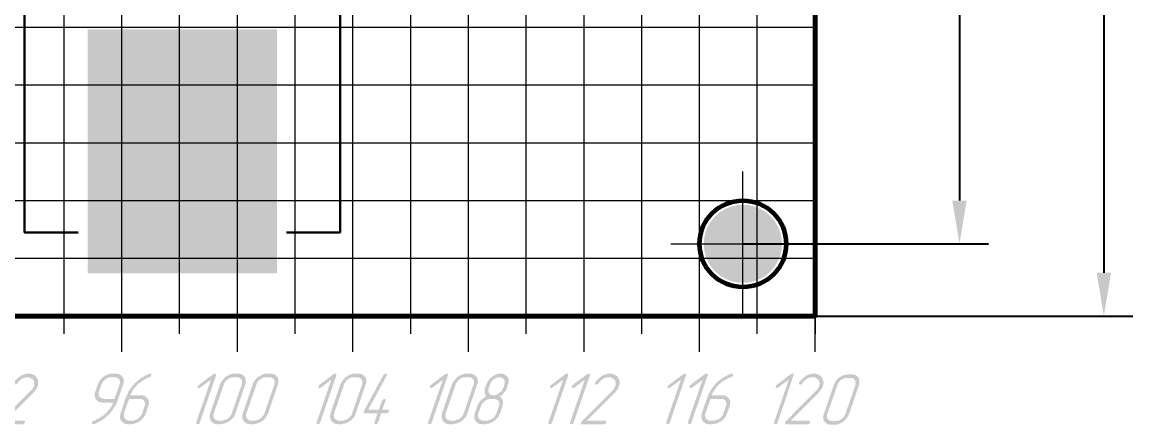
# Paper-space layout 'Layout1' of a CAD drawing. Extents: x -1 to 840, y -1 to 593.
# Drawn here: x 294.4 to 371.3, y 323.7 to 351.5 of the extents above; entities that cross this region are included whole.
import ezdxf

# ---------------------------------------------------------------- set-up
doc = ezdxf.new("R2010")
doc.units = 0
doc.header["$MEASUREMENT"] = 0
doc.layers.get('0').update_dxf_attribs({"linetype": 'CONTINUOUS', "lineweight": 15})
doc.layers.get('DEFPOINTS').update_dxf_attribs({"linetype": 'CONTINUOUS'})
doc.layers.add('PDF _Геометрия', color=7, linetype='CONTINUOUS')
doc.layers.add('PDF _Сплошная заливка', color=7, linetype='CONTINUOUS')
doc.styles.add('GOST type A0', font='', dxfattribs={"oblique": 15, "height": 3.5})
doc.styles.get('GOST type A0').set_extended_font_data('GOST type A')
doc.dimstyles.new('ГОСТ type A', dxfattribs={"dimtxt": 3.5, "dimasz": 3, "dimexe": 2, "dimexo": 0, "dimgap": 1, "dimtad": 1, "dimtoh": 1, "dimtxsty": 'GOST type A0', "dimcen": 0, "dimazin": 2, "dimtfac": 1, "dimtmove": 0, "dimatfit": 3, "dimfxl": 1, "dimarcsym": 0})

# ---------------------------------------------------------------- blocks, each defined once
blk = doc.blocks.new('*D20')
at = {"color": 0, "lineweight": -2, "transparency": 16777216}
for p, q in [((344.334, 486.187), (361.334, 486.187)), ((359.334, 483.187), (359.334, 339.188)), ((344.334, 336.188), (361.334, 336.188))]:
    blk.add_line(p, q, dxfattribs=at)
at = {"color": 0, "transparency": 16777216}
for points in [[(358.834, 483.187), (359.834, 483.187), (359.334, 486.187)], [(358.834, 339.188), (359.834, 339.188), (359.334, 336.188)]]:
    blk.add_solid(points, dxfattribs=at)
at = {"layer": 'DEFPOINTS', "color": 0, "transparency": 16777216}
for p in [(344.334, 486.187), (344.334, 336.188), (359.334, 336.188)]:
    blk.add_point(p, dxfattribs=at)
at = {"color": 0, "transparency": 16777216, "insert": (356.584, 411.188), "char_height": 3.5, "attachment_point": 5, "rotation": 90, "style": 'GOST type A0'}
blk.add_mtext('75', dxfattribs=at)
blk = doc.blocks.new('*D21')
at = {"color": 0, "lineweight": -2, "transparency": 16777216}
for p, q in [((349.334, 491.187), (371.334, 491.187)), ((369.334, 488.187), (369.334, 334.188)), ((349.334, 331.188), (371.334, 331.188))]:
    blk.add_line(p, q, dxfattribs=at)
at = {"color": 0, "transparency": 16777216}
for points in [[(368.834, 488.187), (369.834, 488.187), (369.334, 491.187)], [(368.834, 334.188), (369.834, 334.188), (369.334, 331.188)]]:
    blk.add_solid(points, dxfattribs=at)
at = {"layer": 'DEFPOINTS', "color": 0, "transparency": 16777216}
for p in [(349.334, 491.187), (349.334, 331.188), (369.334, 331.188)]:
    blk.add_point(p, dxfattribs=at)
at = {"color": 0, "transparency": 16777216, "insert": (366.322, 411.188), "char_height": 3.5, "attachment_point": 5, "rotation": 90, "style": 'GOST type A0'}
blk.add_mtext('80±0,1', dxfattribs=at)

psp = doc.layouts.get("Layout1")

# ---------------------------------------------------------------- hatches: boundary and pattern name
at = {"layer": 'PDF _Сплошная заливка', "true_color": 0xffffff, "transparency": 33554559}
for points in [[(341.625, 336.188), (341.658, 336.611), (341.757, 337.025), (341.92, 337.417), (342.142, 337.779), (342.418, 338.103), (342.741, 338.379), (343.104, 338.601), (343.496, 338.763), (343.91, 338.863), (344.334, 338.896), (344.334, 336.188)], [(344.334, 338.896), (344.757, 338.863), (345.171, 338.763), (345.563, 338.601), (345.926, 338.379), (346.249, 338.103), (346.525, 337.779), (346.747, 337.417), (346.91, 337.025), (347.009, 336.611), (347.042, 336.188), (344.334, 336.188)], [(344.334, 333.479), (343.91, 333.513), (343.496, 333.612), (343.104, 333.774), (342.741, 333.996), (342.418, 334.272), (342.142, 334.596), (341.92, 334.958), (341.757, 335.351), (341.658, 335.764), (341.625, 336.188), (344.334, 336.188)]]:
    psp.add_hatch(color=7, dxfattribs=at).paths.add_polyline_path(points)
at = {"layer": 'PDF _Сплошная заливка', "transparency": 33554559}
for points in [[(344.334, 336.188), (347.042, 336.188), (347.009, 335.764), (346.91, 335.351), (346.747, 334.958), (346.525, 334.596), (346.249, 334.272), (345.926, 333.996), (345.563, 333.774), (345.171, 333.612), (344.757, 333.513), (344.334, 333.479)], [(294.92, 327.198), (294.945, 327.198), (294.971, 327.198), (295.047, 327.173), (295.149, 327.148), (295.225, 327.097), (295.327, 327.046), (295.377, 326.995), (295.403, 326.944), (295.403, 326.944), (295.428, 326.944), (295.428, 326.919), (295.428, 326.919), (295.479, 326.843), (295.504, 326.792), (295.53, 326.69), (295.53, 326.589), (295.53, 326.538), (295.53, 326.462), (295.53, 326.411), (295.504, 326.335), (295.504, 326.335), (295.504, 326.309), (295.479, 326.309), (295.479, 326.259), (295.454, 326.233), (295.428, 326.182), (295.377, 326.106), (295.377, 326.106), (295.352, 326.081), (295.352, 326.055), (295.327, 326.03), (295.301, 325.979), (295.25, 325.928), (295.2, 325.878), (295.149, 325.827), (293.269, 323.947), (294.539, 323.947), (294.564, 323.947), (294.59, 323.947), (294.615, 323.922), (294.615, 323.896), (294.615, 323.896), (294.615, 323.846), (294.615, 323.82), (294.615, 323.82), (294.59, 323.795), (294.59, 323.769), (294.564, 323.744), (294.539, 323.744), (294.514, 323.719), (294.488, 323.693), (294.437, 323.693), (292.939, 323.693), (292.913, 323.693), (292.888, 323.719), (292.888, 323.744), (292.862, 323.744), (292.862, 323.769), (292.862, 323.795), (292.862, 323.82), (292.888, 323.846), (292.888, 323.846), (292.913, 323.896), (294.996, 325.979), (295.073, 326.055), (295.149, 326.157), (295.149, 326.157), (295.149, 326.182), (295.174, 326.182), (295.174, 326.208), (295.225, 326.284), (295.25, 326.335), (295.25, 326.335), (295.25, 326.36), (295.25, 326.386), (295.25, 326.436), (295.276, 326.487), (295.25, 326.563), (295.25, 326.64), (295.225, 326.716), (295.2, 326.741), (295.174, 326.767), (295.174, 326.767), (295.174, 326.792), (295.149, 326.792), (295.149, 326.817), (295.073, 326.843), (295.022, 326.894), (294.996, 326.894), (294.996, 326.919), (294.971, 326.919), (294.945, 326.919), (294.92, 326.944), (294.869, 326.944), (294.768, 326.944), (294.742, 326.944), (294.717, 326.944), (294.666, 326.944), (294.615, 326.919), (294.564, 326.919), (294.488, 326.894), (294.412, 326.843), (294.412, 326.843), (294.387, 326.843), (294.361, 326.817), (294.31, 326.767), (294.26, 326.741), (294.209, 326.665), (294.133, 326.614), (294.082, 326.512), (294.056, 326.512), (294.056, 326.512), (294.031, 326.487), (294.006, 326.462), (294.006, 326.462), (293.98, 326.462), (293.955, 326.436), (293.929, 326.436), (293.929, 326.436), (293.904, 326.436), (293.879, 326.462), (293.853, 326.462), (293.853, 326.487), (293.828, 326.487), (293.828, 326.512), (293.853, 326.563), (293.853, 326.614), (293.853, 326.614), (293.879, 326.614), (293.879, 326.64), (293.904, 326.665), (293.955, 326.716), (294.006, 326.767), (294.082, 326.843), (294.158, 326.919), (294.26, 326.995), (294.361, 327.071), (294.361, 327.071), (294.361, 327.071), (294.387, 327.071), (294.437, 327.097), (294.488, 327.122), (294.59, 327.148), (294.666, 327.173), (294.768, 327.198), (294.844, 327.198), (294.895, 327.198)], [(307.8, 327.198), (307.826, 327.198), (307.826, 327.173), (307.851, 327.148), (307.851, 327.148), (307.851, 327.122), (307.851, 327.071), (306.733, 323.82), (306.733, 323.82), (306.733, 323.795), (306.708, 323.769), (306.682, 323.719), (306.657, 323.719), (306.632, 323.719), (306.606, 323.693), (306.555, 323.693), (306.555, 323.693), (306.555, 323.693), (306.53, 323.719), (306.479, 323.719), (306.479, 323.744), (306.479, 323.744), (306.479, 323.769), (306.479, 323.795), (306.479, 323.82), (307.495, 326.767), (306.759, 326.233), (306.759, 326.233), (306.733, 326.208), (306.708, 326.208), (306.682, 326.208), (306.657, 326.208), (306.632, 326.208), (306.606, 326.208), (306.606, 326.233), (306.581, 326.233), (306.581, 326.259), (306.581, 326.284), (306.581, 326.335), (306.581, 326.335), (306.606, 326.335), (306.632, 326.36), (306.657, 326.411), (307.673, 327.173), (307.673, 327.173), (307.699, 327.198), (307.724, 327.198), (307.75, 327.198), (307.775, 327.198)], [(316.133, 327.198), (316.158, 327.198), (316.184, 327.173), (316.184, 327.148), (316.184, 327.148), (316.184, 327.122), (316.184, 327.071), (315.066, 323.82), (315.066, 323.82), (315.066, 323.795), (315.041, 323.769), (315.015, 323.719), (314.99, 323.719), (314.964, 323.719), (314.939, 323.693), (314.914, 323.693), (314.888, 323.693), (314.888, 323.693), (314.863, 323.719), (314.837, 323.719), (314.812, 323.744), (314.812, 323.744), (314.812, 323.769), (314.812, 323.795), (314.812, 323.82), (315.828, 326.767), (315.117, 326.233), (315.091, 326.233), (315.066, 326.208), (315.041, 326.208), (315.015, 326.208), (315.015, 326.208), (314.99, 326.208), (314.964, 326.208), (314.939, 326.233), (314.939, 326.233), (314.914, 326.259), (314.914, 326.284), (314.939, 326.335), (314.939, 326.335), (314.939, 326.335), (314.964, 326.36), (314.99, 326.411), (316.006, 327.173), (316.006, 327.173), (316.031, 327.198), (316.057, 327.198), (316.108, 327.198), (316.108, 327.198)], [(319.613, 327.198), (319.639, 327.198), (319.664, 327.173), (319.664, 327.148), (319.69, 327.148), (319.69, 327.122), (319.69, 327.071), (319.664, 327.046), (318.394, 324.709), (319.131, 324.709), (319.334, 325.319), (319.334, 325.344), (319.359, 325.344), (319.359, 325.37), (319.41, 325.395), (319.41, 325.42), (319.436, 325.42), (319.461, 325.446), (319.512, 325.446), (319.512, 325.446), (319.537, 325.446), (319.563, 325.446), (319.588, 325.42), (319.588, 325.42), (319.588, 325.395), (319.588, 325.37), (319.588, 325.319), (319.359, 324.709), (319.766, 324.709), (319.766, 324.709), (319.791, 324.684), (319.817, 324.658), (319.817, 324.658), (319.842, 324.633), (319.842, 324.608), (319.842, 324.582), (319.817, 324.582), (319.817, 324.557), (319.791, 324.531), (319.766, 324.481), (319.766, 324.481), (319.741, 324.481), (319.715, 324.455), (319.664, 324.455), (319.283, 324.455), (319.08, 323.82), (319.08, 323.82), (319.055, 323.795), (319.029, 323.769), (319.004, 323.719), (319.004, 323.719), (318.978, 323.719), (318.953, 323.693), (318.902, 323.693), (318.902, 323.693), (318.877, 323.693), (318.851, 323.719), (318.826, 323.719), (318.826, 323.744), (318.826, 323.744), (318.826, 323.769), (318.826, 323.795), (318.826, 323.82), (319.029, 324.455), (318.165, 324.455), (318.14, 324.455), (318.115, 324.455), (318.089, 324.481), (318.064, 324.481), (318.064, 324.506), (318.064, 324.531), (318.089, 324.582), (318.089, 324.608), (319.436, 327.097), (319.436, 327.097), (319.461, 327.122), (319.486, 327.148), (319.512, 327.173), (319.588, 327.198)], [(323.856, 327.198), (323.881, 327.198), (323.907, 327.173), (323.907, 327.148), (323.907, 327.148), (323.907, 327.122), (323.907, 327.071), (322.789, 323.82), (322.789, 323.82), (322.789, 323.795), (322.764, 323.769), (322.738, 323.719), (322.713, 323.719), (322.687, 323.719), (322.662, 323.693), (322.637, 323.693), (322.611, 323.693), (322.611, 323.693), (322.586, 323.719), (322.56, 323.719), (322.535, 323.744), (322.535, 323.744), (322.535, 323.769), (322.535, 323.795), (322.535, 323.82), (323.551, 326.767), (322.84, 326.233), (322.815, 326.233), (322.789, 326.208), (322.764, 326.208), (322.738, 326.208), (322.738, 326.208), (322.713, 326.208), (322.687, 326.208), (322.662, 326.233), (322.662, 326.233), (322.637, 326.259), (322.637, 326.284), (322.662, 326.335), (322.662, 326.335), (322.662, 326.335), (322.687, 326.36), (322.713, 326.411), (323.729, 327.173), (323.729, 327.173), (323.754, 327.198), (323.78, 327.198), (323.831, 327.198), (323.831, 327.198)], [(332.189, 327.198), (332.214, 327.198), (332.214, 327.173), (332.24, 327.148), (332.24, 327.148), (332.24, 327.122), (332.24, 327.071), (331.122, 323.82), (331.122, 323.82), (331.122, 323.795), (331.096, 323.769), (331.046, 323.719), (331.046, 323.719), (331.02, 323.719), (330.995, 323.693), (330.944, 323.693), (330.944, 323.693), (330.944, 323.693), (330.919, 323.719), (330.868, 323.719), (330.868, 323.744), (330.868, 323.744), (330.868, 323.769), (330.868, 323.795), (330.868, 323.82), (331.884, 326.767), (331.147, 326.233), (331.147, 326.233), (331.122, 326.208), (331.096, 326.208), (331.071, 326.208), (331.046, 326.208), (331.02, 326.208), (330.995, 326.208), (330.995, 326.233), (330.969, 326.233), (330.969, 326.259), (330.969, 326.284), (330.969, 326.335), (330.969, 326.335), (330.995, 326.335), (331.02, 326.36), (331.046, 326.411), (332.062, 327.173), (332.062, 327.173), (332.087, 327.198), (332.113, 327.198), (332.138, 327.198), (332.163, 327.198)], [(333.688, 327.198), (333.713, 327.198), (333.739, 327.173), (333.739, 327.148), (333.739, 327.148), (333.739, 327.122), (333.739, 327.071), (332.621, 323.82), (332.621, 323.82), (332.621, 323.795), (332.595, 323.769), (332.57, 323.719), (332.544, 323.719), (332.519, 323.719), (332.494, 323.693), (332.443, 323.693), (332.443, 323.693), (332.443, 323.693), (332.417, 323.719), (332.392, 323.719), (332.367, 323.744), (332.367, 323.744), (332.367, 323.769), (332.367, 323.795), (332.367, 323.82), (333.383, 326.767), (332.672, 326.233), (332.646, 326.233), (332.621, 326.208), (332.595, 326.208), (332.57, 326.208), (332.544, 326.208), (332.544, 326.208), (332.519, 326.208), (332.494, 326.233), (332.494, 326.233), (332.468, 326.259), (332.468, 326.284), (332.494, 326.335), (332.494, 326.335), (332.494, 326.335), (332.519, 326.36), (332.544, 326.411), (333.561, 327.173), (333.561, 327.173), (333.586, 327.198), (333.612, 327.198), (333.637, 327.198), (333.662, 327.198)], [(335.161, 327.198), (335.212, 327.198), (335.237, 327.198), (335.314, 327.173), (335.415, 327.148), (335.491, 327.097), (335.593, 327.046), (335.644, 326.995), (335.669, 326.944), (335.669, 326.944), (335.669, 326.944), (335.695, 326.919), (335.695, 326.919), (335.72, 326.843), (335.746, 326.792), (335.796, 326.69), (335.796, 326.589), (335.796, 326.538), (335.796, 326.462), (335.771, 326.411), (335.746, 326.335), (335.746, 326.335), (335.746, 326.309), (335.746, 326.309), (335.72, 326.259), (335.72, 326.233), (335.695, 326.182), (335.644, 326.106), (335.644, 326.106), (335.618, 326.081), (335.618, 326.055), (335.568, 326.03), (335.542, 325.979), (335.517, 325.928), (335.466, 325.878), (335.415, 325.827), (333.535, 323.947), (334.805, 323.947), (334.805, 323.947), (334.856, 323.947), (334.856, 323.922), (334.882, 323.896), (334.882, 323.896), (334.882, 323.846), (334.882, 323.82), (334.882, 323.82), (334.856, 323.795), (334.856, 323.769), (334.805, 323.744), (334.805, 323.744), (334.78, 323.719), (334.755, 323.693), (334.704, 323.693), (333.205, 323.693), (333.18, 323.693), (333.154, 323.719), (333.129, 323.744), (333.129, 323.744), (333.129, 323.769), (333.129, 323.795), (333.129, 323.82), (333.129, 323.846), (333.154, 323.846), (333.18, 323.896), (335.263, 325.979), (335.339, 326.055), (335.415, 326.157), (335.415, 326.157), (335.415, 326.182), (335.415, 326.182), (335.441, 326.208), (335.466, 326.284), (335.491, 326.335), (335.491, 326.335), (335.517, 326.36), (335.517, 326.386), (335.517, 326.436), (335.517, 326.487), (335.517, 326.563), (335.517, 326.64), (335.491, 326.716), (335.466, 326.741), (335.441, 326.767), (335.441, 326.767), (335.415, 326.792), (335.415, 326.792), (335.39, 326.817), (335.339, 326.843), (335.263, 326.894), (335.263, 326.894), (335.263, 326.919), (335.237, 326.919), (335.212, 326.919), (335.161, 326.944), (335.136, 326.944), (335.034, 326.944), (335.009, 326.944), (334.983, 326.944), (334.933, 326.944), (334.882, 326.919), (334.805, 326.919), (334.755, 326.894), (334.678, 326.843), (334.678, 326.843), (334.653, 326.843), (334.628, 326.817), (334.577, 326.767), (334.526, 326.741), (334.45, 326.665), (334.399, 326.614), (334.323, 326.512), (334.323, 326.512), (334.323, 326.512), (334.297, 326.487), (334.272, 326.462), (334.272, 326.462), (334.247, 326.462), (334.221, 326.436), (334.196, 326.436), (334.17, 326.436), (334.17, 326.436), (334.145, 326.462), (334.12, 326.462), (334.094, 326.487), (334.094, 326.487), (334.094, 326.512), (334.094, 326.563), (334.12, 326.614), (334.12, 326.614), (334.145, 326.614), (334.145, 326.64), (334.17, 326.665), (334.196, 326.716), (334.272, 326.767), (334.323, 326.843), (334.424, 326.919), (334.501, 326.995), (334.602, 327.071), (334.602, 327.071), (334.628, 327.071), (334.653, 327.071), (334.704, 327.097), (334.755, 327.122), (334.831, 327.148), (334.933, 327.173), (335.009, 327.198), (335.11, 327.198)], [(340.344, 327.198), (340.369, 327.198), (340.369, 327.173), (340.395, 327.148), (340.395, 327.148), (340.395, 327.122), (340.395, 327.071), (339.277, 323.82), (339.277, 323.82), (339.277, 323.795), (339.251, 323.769), (339.226, 323.719), (339.201, 323.719), (339.175, 323.719), (339.15, 323.693), (339.099, 323.693), (339.099, 323.693), (339.099, 323.693), (339.073, 323.719), (339.048, 323.719), (339.023, 323.744), (339.023, 323.744), (339.023, 323.769), (339.023, 323.795), (339.023, 323.82), (340.039, 326.767), (339.302, 326.233), (339.302, 326.233), (339.277, 326.208), (339.251, 326.208), (339.226, 326.208), (339.201, 326.208), (339.201, 326.208), (339.15, 326.208), (339.15, 326.233), (339.124, 326.233), (339.124, 326.259), (339.124, 326.284), (339.124, 326.335), (339.124, 326.335), (339.15, 326.335), (339.175, 326.36), (339.201, 326.411), (340.217, 327.173), (340.217, 327.173), (340.242, 327.198), (340.268, 327.198), (340.293, 327.198), (340.318, 327.198)], [(341.843, 327.198), (341.868, 327.198), (341.893, 327.173), (341.893, 327.148), (341.893, 327.148), (341.893, 327.122), (341.893, 327.071), (340.776, 323.82), (340.776, 323.82), (340.776, 323.795), (340.75, 323.769), (340.725, 323.719), (340.699, 323.719), (340.674, 323.719), (340.649, 323.693), (340.623, 323.693), (340.598, 323.693), (340.598, 323.693), (340.572, 323.719), (340.547, 323.719), (340.522, 323.744), (340.522, 323.744), (340.522, 323.769), (340.522, 323.795), (340.522, 323.82), (341.538, 326.767), (340.826, 326.233), (340.801, 326.233), (340.776, 326.208), (340.75, 326.208), (340.725, 326.208), (340.699, 326.208), (340.699, 326.208), (340.674, 326.208), (340.649, 326.233), (340.649, 326.233), (340.623, 326.259), (340.623, 326.284), (340.649, 326.335), (340.649, 326.335), (340.649, 326.335), (340.674, 326.36), (340.699, 326.411), (341.716, 327.173), (341.716, 327.173), (341.741, 327.198), (341.766, 327.198), (341.792, 327.198), (341.817, 327.198)], [(347.787, 327.198), (347.813, 327.198), (347.838, 327.173), (347.838, 327.148), (347.864, 327.148), (347.864, 327.122), (347.838, 327.071), (346.746, 323.82), (346.746, 323.82), (346.72, 323.795), (346.72, 323.769), (346.67, 323.719), (346.67, 323.719), (346.644, 323.719), (346.619, 323.693), (346.568, 323.693), (346.568, 323.693), (346.568, 323.693), (346.542, 323.719), (346.492, 323.719), (346.492, 323.744), (346.492, 323.744), (346.492, 323.769), (346.492, 323.795), (346.492, 323.82), (347.508, 326.767), (346.771, 326.233), (346.771, 326.233), (346.746, 326.208), (346.72, 326.208), (346.695, 326.208), (346.67, 326.208), (346.644, 326.208), (346.619, 326.208), (346.593, 326.233), (346.593, 326.233), (346.593, 326.259), (346.593, 326.284), (346.593, 326.335), (346.593, 326.335), (346.619, 326.335), (346.619, 326.36), (346.67, 326.411), (347.66, 327.173), (347.686, 327.173), (347.686, 327.198), (347.736, 327.198), (347.762, 327.198)], [(349.286, 327.198), (349.312, 327.198), (349.362, 327.198), (349.439, 327.173), (349.515, 327.148), (349.616, 327.097), (349.718, 327.046), (349.744, 326.995), (349.794, 326.944), (349.794, 326.944), (349.794, 326.944), (349.82, 326.919), (349.82, 326.919), (349.845, 326.843), (349.87, 326.792), (349.896, 326.69), (349.921, 326.589), (349.921, 326.538), (349.896, 326.462), (349.896, 326.411), (349.87, 326.335), (349.87, 326.335), (349.87, 326.309), (349.87, 326.309), (349.845, 326.259), (349.82, 326.233), (349.82, 326.182), (349.744, 326.106), (349.744, 326.106), (349.744, 326.081), (349.718, 326.055), (349.693, 326.03), (349.667, 325.979), (349.616, 325.928), (349.591, 325.878), (349.54, 325.827), (347.66, 323.947), (348.931, 323.947), (348.931, 323.947), (348.956, 323.947), (348.981, 323.922), (348.981, 323.896), (348.981, 323.896), (349.007, 323.846), (348.981, 323.82), (348.981, 323.82), (348.981, 323.795), (348.956, 323.769), (348.931, 323.744), (348.931, 323.744), (348.905, 323.719), (348.88, 323.693), (348.829, 323.693), (347.33, 323.693), (347.305, 323.693), (347.279, 323.719), (347.254, 323.744), (347.254, 323.744), (347.254, 323.769), (347.254, 323.795), (347.254, 323.82), (347.254, 323.846), (347.254, 323.846), (347.305, 323.896), (349.362, 325.979), (349.464, 326.055), (349.515, 326.157), (349.54, 326.157), (349.54, 326.182), (349.54, 326.182), (349.566, 326.208), (349.591, 326.284), (349.616, 326.335), (349.616, 326.335), (349.616, 326.36), (349.616, 326.386), (349.642, 326.436), (349.642, 326.487), (349.642, 326.563), (349.616, 326.64), (349.591, 326.716), (349.591, 326.741), (349.566, 326.767), (349.54, 326.767), (349.54, 326.792), (349.54, 326.792), (349.515, 326.817), (349.464, 326.843), (349.388, 326.894), (349.388, 326.894), (349.362, 326.919), (349.337, 326.919), (349.312, 326.919), (349.286, 326.944), (349.235, 326.944), (349.159, 326.944), (349.134, 326.944), (349.083, 326.944), (349.058, 326.944), (348.981, 326.919), (348.931, 326.919), (348.88, 326.894), (348.804, 326.843), (348.804, 326.843), (348.778, 326.843), (348.727, 326.817), (348.676, 326.767), (348.626, 326.741), (348.575, 326.665), (348.499, 326.614), (348.448, 326.512), (348.448, 326.512), (348.422, 326.512), (348.422, 326.487), (348.397, 326.462), (348.372, 326.462), (348.372, 326.462), (348.346, 326.436), (348.321, 326.436), (348.295, 326.436), (348.27, 326.436), (348.245, 326.462), (348.219, 326.462), (348.219, 326.487), (348.219, 326.487), (348.219, 326.512), (348.219, 326.563), (348.245, 326.614), (348.245, 326.614), (348.245, 326.614), (348.27, 326.64), (348.27, 326.665), (348.321, 326.716), (348.397, 326.767), (348.448, 326.843), (348.549, 326.919), (348.626, 326.995), (348.727, 327.071), (348.727, 327.071), (348.727, 327.071), (348.778, 327.071), (348.804, 327.097), (348.88, 327.122), (348.956, 327.148), (349.032, 327.173), (349.134, 327.198), (349.235, 327.198), (349.261, 327.198)]]:
    psp.add_hatch(color=256, dxfattribs=at).paths.add_polyline_path(points)
h = psp.add_hatch(color=256, dxfattribs=at)
h.paths.add_polyline_path([(300.839, 326.944), (300.535, 326.944), (300.509, 326.944), (300.458, 326.944), (300.382, 326.919), (300.331, 326.894), (300.255, 326.843), (300.179, 326.792), (300.179, 326.792), (300.153, 326.767), (300.128, 326.741), (300.077, 326.716), (300.026, 326.64), (299.976, 326.589), (299.95, 326.512), (299.925, 326.462), (299.747, 325.954), (299.747, 325.954), (299.722, 325.928), (299.722, 325.878), (299.722, 325.827), (299.722, 325.776), (299.722, 325.725), (299.747, 325.649), (299.772, 325.598), (299.772, 325.598), (299.798, 325.573), (299.823, 325.547), (299.849, 325.522), (299.899, 325.497), (299.95, 325.471), (300.001, 325.471), (300.077, 325.446), (300.814, 325.446), (301.17, 326.462), (301.17, 326.462), (301.17, 326.487), (301.17, 326.512), (301.195, 326.563), (301.195, 326.64), (301.17, 326.69), (301.17, 326.741), (301.144, 326.792), (301.144, 326.817), (301.119, 326.817), (301.093, 326.843), (301.068, 326.868), (301.017, 326.894), (300.966, 326.919), (300.916, 326.944)], flags=0)
h.paths.add_polyline_path([(300.966, 327.198), (301.017, 327.198), (301.093, 327.173), (301.17, 327.148), (301.246, 327.097), (301.322, 327.046), (301.373, 326.97), (301.398, 326.97), (301.398, 326.97), (301.398, 326.944), (301.424, 326.919), (301.424, 326.868), (301.449, 326.843), (301.449, 326.792), (301.474, 326.741), (301.449, 326.614), (301.449, 326.512), (301.424, 326.462), (301.043, 325.344), (301.043, 325.344), (301.017, 325.319), (301.017, 325.293), (300.992, 325.242), (300.992, 325.217), (300.966, 325.141), (300.941, 325.09), (300.89, 325.014), (300.814, 324.887), (300.712, 324.709), (300.662, 324.633), (300.585, 324.557), (300.509, 324.455), (300.458, 324.379), (300.433, 324.379), (300.433, 324.354), (300.408, 324.328), (300.357, 324.303), (300.331, 324.277), (300.281, 324.227), (300.204, 324.176), (300.153, 324.125), (300.077, 324.074), (300.001, 323.998), (299.899, 323.947), (299.823, 323.896), (299.62, 323.795), (299.518, 323.744), (299.391, 323.693), (299.34, 323.693), (299.34, 323.693), (299.315, 323.693), (299.29, 323.719), (299.264, 323.744), (299.264, 323.744), (299.264, 323.769), (299.264, 323.795), (299.264, 323.82), (299.264, 323.82), (299.29, 323.846), (299.29, 323.871), (299.315, 323.896), (299.315, 323.896), (299.34, 323.922), (299.366, 323.922), (299.391, 323.947), (299.391, 323.947), (299.417, 323.947), (299.417, 323.947), (299.468, 323.972), (299.493, 323.972), (299.544, 323.998), (299.569, 324.023), (299.62, 324.049), (299.747, 324.1), (299.772, 324.125), (299.874, 324.176), (299.874, 324.176), (299.899, 324.201), (299.925, 324.227), (300.001, 324.252), (300.052, 324.303), (300.128, 324.379), (300.204, 324.43), (300.281, 324.506), (300.281, 324.531), (300.306, 324.531), (300.331, 324.582), (300.357, 324.608), (300.408, 324.658), (300.458, 324.735), (300.509, 324.785), (300.56, 324.861), (300.56, 324.861), (300.56, 324.887), (300.611, 324.912), (300.636, 324.963), (300.662, 325.014), (300.687, 325.09), (300.712, 325.141), (300.738, 325.192), (299.95, 325.192), (299.925, 325.217), (299.874, 325.217), (299.823, 325.217), (299.747, 325.242), (299.671, 325.293), (299.595, 325.344), (299.518, 325.42), (299.518, 325.42), (299.518, 325.446), (299.493, 325.497), (299.468, 325.573), (299.442, 325.649), (299.442, 325.725), (299.468, 325.827), (299.468, 325.878), (299.493, 325.954), (299.671, 326.462), (299.671, 326.462), (299.671, 326.462), (299.671, 326.487), (299.696, 326.512), (299.722, 326.563), (299.747, 326.64), (299.798, 326.716), (299.874, 326.792), (299.95, 326.894), (300.052, 326.97), (300.052, 326.97), (300.077, 326.995), (300.077, 326.995), (300.103, 327.021), (300.128, 327.021), (300.179, 327.046), (300.255, 327.097), (300.331, 327.122), (300.433, 327.173), (300.56, 327.198), (300.611, 327.198)], flags=0)
h = psp.add_hatch(color=256, dxfattribs=at)
h.paths.add_polyline_path([(302.567, 325.446), (301.83, 325.446), (301.474, 324.455), (301.474, 324.43), (301.474, 324.43), (301.474, 324.379), (301.474, 324.328), (301.474, 324.277), (301.474, 324.227), (301.474, 324.15), (301.525, 324.1), (301.525, 324.1), (301.551, 324.074), (301.551, 324.049), (301.602, 324.023), (301.627, 323.998), (301.678, 323.972), (301.754, 323.947), (301.805, 323.947), (302.11, 323.947), (302.16, 323.947), (302.211, 323.972), (302.262, 323.998), (302.338, 323.998), (302.389, 324.049), (302.465, 324.1), (302.491, 324.1), (302.516, 324.125), (302.542, 324.15), (302.567, 324.201), (302.618, 324.252), (302.669, 324.303), (302.694, 324.379), (302.745, 324.455), (302.897, 324.938), (302.897, 324.963), (302.923, 324.989), (302.923, 325.014), (302.923, 325.065), (302.923, 325.116), (302.923, 325.192), (302.897, 325.242), (302.872, 325.293), (302.872, 325.319), (302.872, 325.319), (302.846, 325.344), (302.821, 325.37), (302.77, 325.395), (302.719, 325.42), (302.643, 325.446)], flags=0)
h.paths.add_polyline_path([(303.329, 327.198), (303.355, 327.198), (303.38, 327.148), (303.38, 327.148), (303.38, 327.122), (303.38, 327.097), (303.38, 327.071), (303.38, 327.071), (303.355, 327.046), (303.355, 327.021), (303.329, 326.995), (303.329, 326.995), (303.329, 326.995), (303.304, 326.97), (303.253, 326.944), (303.202, 326.944), (303.151, 326.919), (303.024, 326.843), (302.999, 326.843), (302.999, 326.843), (302.973, 326.843), (302.948, 326.817), (302.897, 326.792), (302.872, 326.767), (302.796, 326.716), (302.77, 326.716), (302.745, 326.716), (302.719, 326.665), (302.669, 326.64), (302.592, 326.589), (302.516, 326.538), (302.44, 326.462), (302.364, 326.386), (302.364, 326.386), (302.338, 326.36), (302.313, 326.335), (302.287, 326.284), (302.237, 326.233), (302.186, 326.182), (302.135, 326.106), (302.084, 326.03), (302.084, 326.03), (302.084, 326.005), (302.059, 325.979), (302.033, 325.928), (302.008, 325.878), (301.957, 325.827), (301.932, 325.751), (301.906, 325.7), (302.694, 325.7), (302.719, 325.7), (302.77, 325.7), (302.846, 325.674), (302.923, 325.649), (302.999, 325.598), (303.05, 325.547), (303.126, 325.471), (303.126, 325.471), (303.151, 325.446), (303.151, 325.395), (303.177, 325.344), (303.202, 325.242), (303.202, 325.166), (303.177, 325.065), (303.177, 325.014), (303.151, 324.938), (302.999, 324.455), (302.999, 324.43), (302.973, 324.43), (302.973, 324.404), (302.973, 324.404), (302.948, 324.328), (302.897, 324.252), (302.846, 324.176), (302.77, 324.1), (302.694, 323.998), (302.592, 323.922), (302.592, 323.922), (302.567, 323.896), (302.567, 323.896), (302.542, 323.896), (302.516, 323.871), (302.491, 323.846), (302.414, 323.82), (302.313, 323.769), (302.211, 323.744), (302.084, 323.719), (301.983, 323.693), (301.703, 323.693), (301.678, 323.693), (301.627, 323.719), (301.576, 323.719), (301.5, 323.744), (301.424, 323.795), (301.347, 323.846), (301.297, 323.922), (301.271, 323.922), (301.271, 323.947), (301.246, 323.998), (301.221, 324.074), (301.195, 324.15), (301.195, 324.227), (301.221, 324.328), (301.221, 324.379), (301.246, 324.455), (301.602, 325.547), (301.602, 325.573), (301.627, 325.573), (301.627, 325.624), (301.652, 325.649), (301.652, 325.7), (301.703, 325.751), (301.729, 325.801), (301.754, 325.878), (301.83, 326.03), (301.932, 326.182), (302.008, 326.259), (302.059, 326.335), (302.135, 326.436), (302.211, 326.512), (302.211, 326.512), (302.237, 326.538), (302.262, 326.563), (302.287, 326.589), (302.338, 326.64), (302.389, 326.665), (302.44, 326.716), (302.516, 326.767), (302.567, 326.817), (302.669, 326.894), (302.745, 326.944), (302.846, 326.995), (303.024, 327.097), (303.126, 327.148), (303.253, 327.198), (303.304, 327.198), (303.304, 327.198)], flags=0)
h = psp.add_hatch(color=256, dxfattribs=at)
h.paths.add_polyline_path([(309.299, 326.944), (309.02, 326.944), (308.969, 326.944), (308.918, 326.944), (308.867, 326.919), (308.791, 326.894), (308.715, 326.843), (308.639, 326.792), (308.639, 326.792), (308.613, 326.767), (308.588, 326.741), (308.537, 326.716), (308.486, 326.64), (308.461, 326.589), (308.41, 326.512), (308.385, 326.436), (307.699, 324.455), (307.699, 324.43), (307.699, 324.43), (307.673, 324.379), (307.673, 324.328), (307.673, 324.277), (307.673, 324.227), (307.699, 324.15), (307.724, 324.1), (307.724, 324.1), (307.75, 324.074), (307.775, 324.049), (307.8, 324.023), (307.851, 323.998), (307.902, 323.972), (307.953, 323.947), (308.029, 323.947), (308.308, 323.947), (308.359, 323.947), (308.41, 323.972), (308.461, 323.998), (308.537, 323.998), (308.613, 324.049), (308.664, 324.1), (308.689, 324.1), (308.715, 324.125), (308.74, 324.15), (308.791, 324.201), (308.816, 324.252), (308.867, 324.303), (308.918, 324.379), (308.944, 324.455), (309.629, 326.436), (309.629, 326.462), (309.655, 326.487), (309.655, 326.512), (309.655, 326.563), (309.655, 326.614), (309.655, 326.69), (309.629, 326.741), (309.604, 326.792), (309.604, 326.792), (309.579, 326.817), (309.553, 326.843), (309.528, 326.868), (309.477, 326.894), (309.426, 326.919), (309.375, 326.944)], flags=0)
h.paths.add_polyline_path([(309.426, 327.198), (309.502, 327.198), (309.553, 327.173), (309.629, 327.148), (309.706, 327.097), (309.782, 327.046), (309.833, 326.97), (309.833, 326.97), (309.858, 326.944), (309.884, 326.894), (309.909, 326.843), (309.909, 326.767), (309.909, 326.665), (309.909, 326.563), (309.909, 326.512), (309.884, 326.462), (309.198, 324.455), (309.198, 324.43), (309.198, 324.43), (309.198, 324.404), (309.172, 324.404), (309.147, 324.328), (309.121, 324.277), (309.071, 324.176), (308.994, 324.1), (308.893, 323.998), (308.791, 323.922), (308.791, 323.922), (308.791, 323.922), (308.766, 323.896), (308.74, 323.896), (308.715, 323.871), (308.689, 323.846), (308.613, 323.82), (308.512, 323.769), (308.41, 323.744), (308.308, 323.719), (308.181, 323.693), (307.927, 323.693), (307.902, 323.693), (307.851, 323.719), (307.775, 323.719), (307.699, 323.744), (307.648, 323.795), (307.572, 323.846), (307.495, 323.922), (307.495, 323.922), (307.47, 323.947), (307.47, 323.998), (307.445, 324.074), (307.419, 324.15), (307.419, 324.227), (307.419, 324.328), (307.419, 324.379), (307.445, 324.455), (308.131, 326.462), (308.131, 326.462), (308.131, 326.462), (308.131, 326.487), (308.156, 326.512), (308.181, 326.563), (308.232, 326.64), (308.283, 326.716), (308.334, 326.792), (308.435, 326.894), (308.512, 326.97), (308.537, 326.97), (308.537, 326.995), (308.562, 326.995), (308.588, 327.021), (308.613, 327.021), (308.639, 327.046), (308.715, 327.097), (308.791, 327.122), (308.918, 327.173), (309.02, 327.198), (309.071, 327.198)], flags=0)
h = psp.add_hatch(color=256, dxfattribs=at)
h.paths.add_polyline_path([(311.56, 326.944), (311.255, 326.944), (311.23, 326.944), (311.179, 326.944), (311.103, 326.919), (311.052, 326.894), (310.976, 326.843), (310.9, 326.792), (310.9, 326.792), (310.874, 326.767), (310.823, 326.741), (310.798, 326.716), (310.747, 326.64), (310.696, 326.589), (310.671, 326.512), (310.646, 326.436), (309.96, 324.455), (309.96, 324.43), (309.934, 324.43), (309.934, 324.379), (309.934, 324.328), (309.934, 324.277), (309.934, 324.227), (309.96, 324.15), (309.985, 324.1), (309.985, 324.1), (310.01, 324.074), (310.036, 324.049), (310.061, 324.023), (310.112, 323.998), (310.163, 323.972), (310.214, 323.947), (310.29, 323.947), (310.569, 323.947), (310.595, 323.947), (310.646, 323.972), (310.722, 323.998), (310.798, 323.998), (310.849, 324.049), (310.925, 324.1), (310.95, 324.1), (310.95, 324.125), (311.001, 324.15), (311.052, 324.201), (311.078, 324.252), (311.128, 324.303), (311.179, 324.379), (311.205, 324.455), (311.89, 326.436), (311.89, 326.462), (311.89, 326.487), (311.89, 326.512), (311.916, 326.563), (311.916, 326.614), (311.89, 326.69), (311.89, 326.741), (311.865, 326.792), (311.84, 326.792), (311.84, 326.817), (311.814, 326.843), (311.789, 326.868), (311.738, 326.894), (311.687, 326.919), (311.611, 326.944)], flags=0)
h.paths.add_polyline_path([(311.687, 327.198), (311.738, 327.198), (311.814, 327.173), (311.89, 327.148), (311.967, 327.097), (312.018, 327.046), (312.094, 326.97), (312.094, 326.97), (312.119, 326.944), (312.119, 326.894), (312.144, 326.843), (312.17, 326.767), (312.17, 326.665), (312.17, 326.563), (312.144, 326.512), (312.144, 326.462), (311.459, 324.455), (311.459, 324.43), (311.459, 324.43), (311.433, 324.404), (311.433, 324.404), (311.408, 324.328), (311.357, 324.277), (311.306, 324.176), (311.255, 324.1), (311.154, 323.998), (311.052, 323.922), (311.052, 323.922), (311.052, 323.922), (311.027, 323.896), (311.001, 323.896), (310.976, 323.871), (310.95, 323.846), (310.874, 323.82), (310.773, 323.769), (310.671, 323.744), (310.569, 323.719), (310.442, 323.693), (310.163, 323.693), (310.137, 323.693), (310.087, 323.719), (310.036, 323.719), (309.96, 323.744), (309.884, 323.795), (309.807, 323.846), (309.756, 323.922), (309.756, 323.922), (309.731, 323.947), (309.706, 323.998), (309.68, 324.074), (309.68, 324.15), (309.655, 324.227), (309.68, 324.328), (309.68, 324.379), (309.706, 324.455), (310.392, 326.462), (310.392, 326.462), (310.392, 326.462), (310.392, 326.487), (310.392, 326.512), (310.442, 326.563), (310.468, 326.64), (310.519, 326.716), (310.595, 326.792), (310.671, 326.894), (310.773, 326.97), (310.773, 326.97), (310.798, 326.995), (310.798, 326.995), (310.823, 327.021), (310.849, 327.021), (310.9, 327.046), (310.976, 327.097), (311.052, 327.122), (311.154, 327.173), (311.281, 327.198), (311.332, 327.198), (311.662, 327.198)], flags=0)
h = psp.add_hatch(color=256, dxfattribs=at)
h.paths.add_polyline_path([(317.632, 326.944), (317.352, 326.944), (317.302, 326.944), (317.251, 326.944), (317.2, 326.919), (317.124, 326.894), (317.048, 326.843), (316.971, 326.792), (316.971, 326.792), (316.946, 326.767), (316.921, 326.741), (316.87, 326.716), (316.844, 326.64), (316.794, 326.589), (316.743, 326.512), (316.717, 326.436), (316.031, 324.455), (316.031, 324.43), (316.031, 324.43), (316.031, 324.379), (316.006, 324.328), (316.006, 324.277), (316.031, 324.227), (316.031, 324.15), (316.057, 324.1), (316.082, 324.1), (316.082, 324.074), (316.108, 324.049), (316.133, 324.023), (316.184, 323.998), (316.235, 323.972), (316.311, 323.947), (316.362, 323.947), (316.641, 323.947), (316.692, 323.947), (316.743, 323.972), (316.794, 323.998), (316.87, 323.998), (316.946, 324.049), (317.022, 324.1), (317.022, 324.1), (317.048, 324.125), (317.073, 324.15), (317.124, 324.201), (317.175, 324.252), (317.225, 324.303), (317.251, 324.379), (317.276, 324.455), (317.962, 326.436), (317.988, 326.462), (317.988, 326.487), (317.988, 326.512), (317.988, 326.563), (317.988, 326.614), (317.988, 326.69), (317.962, 326.741), (317.937, 326.792), (317.937, 326.792), (317.911, 326.817), (317.886, 326.843), (317.861, 326.868), (317.835, 326.894), (317.759, 326.919), (317.708, 326.944)], flags=0)
h.paths.add_polyline_path([(317.784, 327.198), (317.835, 327.198), (317.886, 327.173), (317.962, 327.148), (318.038, 327.097), (318.115, 327.046), (318.165, 326.97), (318.191, 326.97), (318.191, 326.944), (318.216, 326.894), (318.242, 326.843), (318.242, 326.767), (318.267, 326.665), (318.242, 326.563), (318.242, 326.512), (318.216, 326.462), (317.53, 324.455), (317.53, 324.43), (317.53, 324.43), (317.53, 324.404), (317.53, 324.404), (317.479, 324.328), (317.454, 324.277), (317.403, 324.176), (317.327, 324.1), (317.251, 323.998), (317.149, 323.922), (317.124, 323.922), (317.124, 323.922), (317.098, 323.896), (317.098, 323.896), (317.073, 323.871), (317.022, 323.846), (316.946, 323.82), (316.87, 323.769), (316.768, 323.744), (316.641, 323.719), (316.539, 323.693), (316.26, 323.693), (316.235, 323.693), (316.184, 323.719), (316.108, 323.719), (316.057, 323.744), (315.981, 323.795), (315.904, 323.846), (315.828, 323.922), (315.828, 323.922), (315.828, 323.947), (315.803, 323.998), (315.777, 324.074), (315.752, 324.15), (315.752, 324.227), (315.752, 324.328), (315.777, 324.379), (315.777, 324.455), (316.463, 326.462), (316.463, 326.462), (316.463, 326.462), (316.489, 326.487), (316.489, 326.512), (316.514, 326.563), (316.565, 326.64), (316.616, 326.716), (316.667, 326.792), (316.768, 326.894), (316.87, 326.97), (316.87, 326.97), (316.87, 326.995), (316.895, 326.995), (316.921, 327.021), (316.946, 327.021), (316.971, 327.046), (317.048, 327.097), (317.149, 327.122), (317.251, 327.173), (317.352, 327.198), (317.403, 327.198), (317.759, 327.198)], flags=0)
h = psp.add_hatch(color=256, dxfattribs=at)
h.paths.add_polyline_path([(325.355, 326.944), (325.076, 326.944), (325.025, 326.944), (324.974, 326.944), (324.923, 326.919), (324.847, 326.894), (324.771, 326.843), (324.694, 326.792), (324.694, 326.792), (324.669, 326.767), (324.644, 326.741), (324.593, 326.716), (324.567, 326.64), (324.517, 326.589), (324.466, 326.512), (324.44, 326.436), (323.754, 324.455), (323.754, 324.43), (323.754, 324.43), (323.754, 324.379), (323.729, 324.328), (323.729, 324.277), (323.754, 324.227), (323.754, 324.15), (323.78, 324.1), (323.805, 324.1), (323.805, 324.074), (323.831, 324.049), (323.856, 324.023), (323.907, 323.998), (323.958, 323.972), (324.034, 323.947), (324.085, 323.947), (324.364, 323.947), (324.415, 323.947), (324.466, 323.972), (324.517, 323.998), (324.593, 323.998), (324.669, 324.049), (324.745, 324.1), (324.745, 324.1), (324.771, 324.125), (324.796, 324.15), (324.847, 324.201), (324.898, 324.252), (324.949, 324.303), (324.974, 324.379), (324.999, 324.455), (325.685, 326.436), (325.711, 326.462), (325.711, 326.487), (325.711, 326.512), (325.711, 326.563), (325.711, 326.614), (325.711, 326.69), (325.685, 326.741), (325.66, 326.792), (325.66, 326.792), (325.634, 326.817), (325.609, 326.843), (325.584, 326.868), (325.558, 326.894), (325.482, 326.919), (325.431, 326.944)], flags=0)
h.paths.add_polyline_path([(325.507, 327.198), (325.558, 327.198), (325.609, 327.173), (325.685, 327.148), (325.761, 327.097), (325.838, 327.046), (325.888, 326.97), (325.914, 326.97), (325.914, 326.944), (325.939, 326.894), (325.965, 326.843), (325.965, 326.767), (325.99, 326.665), (325.965, 326.563), (325.965, 326.512), (325.939, 326.462), (325.253, 324.455), (325.253, 324.43), (325.253, 324.43), (325.253, 324.404), (325.253, 324.404), (325.202, 324.328), (325.177, 324.277), (325.126, 324.176), (325.05, 324.1), (324.974, 323.998), (324.872, 323.922), (324.847, 323.922), (324.847, 323.922), (324.821, 323.896), (324.821, 323.896), (324.796, 323.871), (324.745, 323.846), (324.669, 323.82), (324.593, 323.769), (324.491, 323.744), (324.364, 323.719), (324.263, 323.693), (323.983, 323.693), (323.958, 323.693), (323.907, 323.719), (323.831, 323.719), (323.78, 323.744), (323.704, 323.795), (323.627, 323.846), (323.551, 323.922), (323.551, 323.922), (323.551, 323.947), (323.526, 323.998), (323.5, 324.074), (323.475, 324.15), (323.475, 324.227), (323.475, 324.328), (323.5, 324.379), (323.5, 324.455), (324.186, 326.462), (324.186, 326.462), (324.186, 326.462), (324.212, 326.487), (324.212, 326.512), (324.237, 326.563), (324.288, 326.64), (324.339, 326.716), (324.39, 326.792), (324.491, 326.894), (324.593, 326.97), (324.593, 326.97), (324.593, 326.995), (324.618, 326.995), (324.644, 327.021), (324.669, 327.021), (324.694, 327.046), (324.771, 327.097), (324.872, 327.122), (324.974, 327.173), (325.076, 327.198), (325.126, 327.198), (325.482, 327.198)], flags=0)
h = psp.add_hatch(color=256, dxfattribs=at)
h.paths.add_polyline_path([(327.489, 326.944), (327.464, 326.944), (327.413, 326.944), (327.362, 326.944), (327.311, 326.919), (327.235, 326.894), (327.159, 326.843), (327.082, 326.792), (327.082, 326.792), (327.057, 326.767), (327.032, 326.741), (326.981, 326.716), (326.93, 326.665), (326.879, 326.589), (326.854, 326.512), (326.828, 326.462), (326.727, 326.182), (326.727, 326.182), (326.727, 326.157), (326.727, 326.131), (326.701, 326.081), (326.701, 326.03), (326.727, 325.954), (326.727, 325.903), (326.752, 325.852), (326.752, 325.827), (326.778, 325.827), (326.803, 325.801), (326.828, 325.776), (326.879, 325.751), (326.93, 325.725), (326.981, 325.7), (327.057, 325.7), (327.108, 325.7), (327.133, 325.7), (327.184, 325.725), (327.235, 325.725), (327.311, 325.751), (327.387, 325.801), (327.464, 325.852), (327.464, 325.852), (327.489, 325.878), (327.514, 325.903), (327.565, 325.954), (327.616, 325.979), (327.667, 326.055), (327.692, 326.131), (327.743, 326.182), (327.819, 326.462), (327.819, 326.462), (327.819, 326.487), (327.845, 326.512), (327.845, 326.563), (327.845, 326.64), (327.845, 326.69), (327.819, 326.741), (327.794, 326.792), (327.794, 326.817), (327.768, 326.817), (327.743, 326.843), (327.718, 326.868), (327.667, 326.894), (327.616, 326.919), (327.565, 326.944)], flags=0)
h.paths.add_polyline_path([(327.108, 325.446), (326.828, 325.446), (326.778, 325.446), (326.727, 325.42), (326.676, 325.42), (326.6, 325.395), (326.524, 325.344), (326.447, 325.293), (326.447, 325.293), (326.422, 325.268), (326.397, 325.242), (326.346, 325.192), (326.295, 325.141), (326.244, 325.09), (326.219, 325.014), (326.193, 324.938), (326.015, 324.455), (326.015, 324.43), (325.99, 324.43), (325.99, 324.379), (325.99, 324.328), (325.99, 324.277), (325.99, 324.227), (326.015, 324.15), (326.041, 324.1), (326.041, 324.1), (326.066, 324.074), (326.092, 324.049), (326.117, 324.023), (326.168, 323.998), (326.219, 323.972), (326.27, 323.947), (326.346, 323.947), (326.625, 323.947), (326.676, 323.947), (326.727, 323.972), (326.778, 323.998), (326.854, 323.998), (326.93, 324.049), (327.006, 324.1), (327.006, 324.1), (327.032, 324.125), (327.057, 324.15), (327.108, 324.201), (327.159, 324.252), (327.184, 324.303), (327.235, 324.379), (327.26, 324.455), (327.438, 324.938), (327.438, 324.963), (327.438, 324.989), (327.464, 325.014), (327.464, 325.065), (327.464, 325.116), (327.464, 325.192), (327.438, 325.242), (327.413, 325.293), (327.413, 325.319), (327.387, 325.319), (327.362, 325.344), (327.337, 325.37), (327.286, 325.395), (327.235, 325.42), (327.184, 325.446)], flags=0)
h.paths.add_polyline_path([(327.616, 327.198), (327.667, 327.198), (327.743, 327.173), (327.819, 327.148), (327.895, 327.097), (327.972, 327.046), (328.023, 326.97), (328.048, 326.97), (328.048, 326.97), (328.073, 326.944), (328.073, 326.919), (328.099, 326.868), (328.099, 326.843), (328.124, 326.792), (328.124, 326.741), (328.124, 326.614), (328.099, 326.538), (328.073, 326.462), (327.972, 326.182), (327.972, 326.182), (327.972, 326.157), (327.946, 326.131), (327.946, 326.081), (327.921, 326.03), (327.87, 325.979), (327.794, 325.878), (327.794, 325.878), (327.794, 325.852), (327.768, 325.827), (327.718, 325.801), (327.692, 325.751), (327.641, 325.7), (327.565, 325.649), (327.514, 325.624), (327.514, 325.598), (327.54, 325.598), (327.565, 325.573), (327.591, 325.547), (327.616, 325.522), (327.641, 325.471), (327.692, 325.42), (327.692, 325.344), (327.692, 325.344), (327.718, 325.319), (327.718, 325.268), (327.718, 325.217), (327.718, 325.166), (327.718, 325.09), (327.692, 325.039), (327.692, 324.938), (327.514, 324.455), (327.514, 324.43), (327.514, 324.43), (327.514, 324.404), (327.489, 324.404), (327.464, 324.328), (327.438, 324.252), (327.362, 324.176), (327.311, 324.1), (327.21, 323.998), (327.108, 323.922), (327.108, 323.922), (327.108, 323.896), (327.082, 323.896), (327.057, 323.896), (327.032, 323.871), (327.006, 323.846), (326.93, 323.82), (326.828, 323.769), (326.727, 323.744), (326.625, 323.719), (326.498, 323.693), (326.244, 323.693), (326.219, 323.693), (326.168, 323.719), (326.092, 323.719), (326.015, 323.744), (325.939, 323.795), (325.888, 323.846), (325.812, 323.922), (325.812, 323.922), (325.787, 323.947), (325.761, 323.998), (325.761, 324.074), (325.736, 324.15), (325.736, 324.227), (325.736, 324.328), (325.736, 324.379), (325.761, 324.455), (325.939, 324.938), (325.939, 324.963), (325.939, 324.989), (325.965, 325.014), (325.99, 325.065), (326.015, 325.116), (326.066, 325.192), (326.092, 325.242), (326.168, 325.319), (326.168, 325.319), (326.193, 325.344), (326.219, 325.37), (326.27, 325.42), (326.346, 325.471), (326.397, 325.522), (326.473, 325.573), (326.549, 325.624), (326.549, 325.624), (326.549, 325.624), (326.524, 325.649), (326.524, 325.674), (326.498, 325.725), (326.473, 325.776), (326.447, 325.827), (326.447, 325.878), (326.447, 325.878), (326.447, 325.903), (326.447, 325.928), (326.447, 325.979), (326.447, 326.005), (326.447, 326.081), (326.473, 326.131), (326.473, 326.208), (326.574, 326.462), (326.574, 326.462), (326.574, 326.462), (326.574, 326.487), (326.6, 326.487), (326.625, 326.563), (326.651, 326.614), (326.701, 326.716), (326.778, 326.792), (326.854, 326.894), (326.981, 326.97), (326.981, 326.995), (327.006, 326.995), (327.032, 327.021), (327.057, 327.046), (327.108, 327.071), (327.159, 327.097), (327.26, 327.148), (327.413, 327.198), (327.489, 327.198)], flags=0)
h = psp.add_hatch(color=256, dxfattribs=at)
h.paths.add_polyline_path([(342.833, 325.446), (342.097, 325.446), (341.741, 324.455), (341.741, 324.43), (341.741, 324.43), (341.741, 324.379), (341.716, 324.328), (341.716, 324.277), (341.741, 324.227), (341.741, 324.15), (341.766, 324.1), (341.792, 324.1), (341.792, 324.074), (341.817, 324.049), (341.843, 324.023), (341.893, 323.998), (341.944, 323.972), (342.02, 323.947), (342.071, 323.947), (342.376, 323.947), (342.402, 323.947), (342.452, 323.972), (342.529, 323.998), (342.579, 323.998), (342.656, 324.049), (342.732, 324.1), (342.732, 324.1), (342.757, 324.125), (342.808, 324.15), (342.833, 324.201), (342.884, 324.252), (342.935, 324.303), (342.96, 324.379), (342.986, 324.455), (343.164, 324.938), (343.164, 324.963), (343.164, 324.989), (343.189, 325.014), (343.189, 325.065), (343.189, 325.116), (343.189, 325.192), (343.164, 325.242), (343.138, 325.293), (343.138, 325.319), (343.138, 325.319), (343.113, 325.344), (343.062, 325.37), (343.037, 325.395), (342.986, 325.42), (342.91, 325.446)], flags=0)
h.paths.add_polyline_path([(343.596, 327.198), (343.621, 327.198), (343.621, 327.148), (343.646, 327.148), (343.646, 327.122), (343.646, 327.097), (343.646, 327.071), (343.646, 327.071), (343.621, 327.046), (343.621, 327.021), (343.596, 326.995), (343.596, 326.995), (343.57, 326.995), (343.545, 326.97), (343.519, 326.944), (343.469, 326.944), (343.392, 326.919), (343.265, 326.843), (343.265, 326.843), (343.265, 326.843), (343.24, 326.843), (343.189, 326.817), (343.164, 326.792), (343.138, 326.767), (343.037, 326.716), (343.037, 326.716), (343.011, 326.716), (342.96, 326.665), (342.91, 326.64), (342.859, 326.589), (342.783, 326.538), (342.706, 326.462), (342.63, 326.386), (342.63, 326.386), (342.605, 326.36), (342.579, 326.335), (342.529, 326.284), (342.503, 326.233), (342.452, 326.182), (342.402, 326.106), (342.351, 326.03), (342.351, 326.03), (342.325, 326.005), (342.325, 325.979), (342.275, 325.928), (342.249, 325.878), (342.224, 325.827), (342.198, 325.751), (342.173, 325.7), (342.96, 325.7), (342.986, 325.7), (343.037, 325.7), (343.087, 325.674), (343.164, 325.649), (343.24, 325.598), (343.316, 325.547), (343.367, 325.471), (343.392, 325.471), (343.392, 325.446), (343.418, 325.395), (343.443, 325.344), (343.443, 325.242), (343.469, 325.166), (343.443, 325.065), (343.443, 325.014), (343.418, 324.938), (343.24, 324.455), (343.24, 324.43), (343.24, 324.43), (343.24, 324.404), (343.215, 324.404), (343.189, 324.328), (343.164, 324.252), (343.113, 324.176), (343.037, 324.1), (342.96, 323.998), (342.859, 323.922), (342.833, 323.922), (342.833, 323.896), (342.808, 323.896), (342.808, 323.896), (342.757, 323.871), (342.732, 323.846), (342.656, 323.82), (342.579, 323.769), (342.478, 323.744), (342.351, 323.719), (342.249, 323.693), (341.97, 323.693), (341.944, 323.693), (341.893, 323.719), (341.817, 323.719), (341.766, 323.744), (341.69, 323.795), (341.614, 323.846), (341.538, 323.922), (341.538, 323.922), (341.538, 323.947), (341.512, 323.998), (341.487, 324.074), (341.462, 324.15), (341.462, 324.227), (341.462, 324.328), (341.487, 324.379), (341.487, 324.455), (341.868, 325.547), (341.868, 325.573), (341.893, 325.573), (341.893, 325.624), (341.919, 325.649), (341.919, 325.7), (341.944, 325.751), (341.97, 325.801), (342.02, 325.878), (342.097, 326.03), (342.198, 326.182), (342.249, 326.259), (342.325, 326.335), (342.402, 326.436), (342.478, 326.512), (342.478, 326.512), (342.478, 326.538), (342.503, 326.563), (342.554, 326.589), (342.579, 326.64), (342.63, 326.665), (342.706, 326.716), (342.757, 326.767), (342.833, 326.817), (342.91, 326.894), (343.011, 326.944), (343.087, 326.995), (343.291, 327.097), (343.392, 327.148), (343.494, 327.198), (343.57, 327.198), (343.57, 327.198)], flags=0)
h = psp.add_hatch(color=256, dxfattribs=at)
h.paths.add_polyline_path([(351.79, 326.905), (351.485, 326.905), (351.46, 326.905), (351.409, 326.879), (351.333, 326.879), (351.282, 326.829), (351.206, 326.803), (351.129, 326.752), (351.129, 326.752), (351.104, 326.727), (351.053, 326.702), (351.028, 326.651), (350.977, 326.6), (350.926, 326.549), (350.901, 326.473), (350.875, 326.397), (350.189, 324.416), (350.189, 324.39), (350.164, 324.365), (350.164, 324.339), (350.164, 324.289), (350.164, 324.238), (350.164, 324.162), (350.189, 324.111), (350.215, 324.06), (350.215, 324.06), (350.24, 324.035), (350.266, 324.009), (350.291, 323.984), (350.342, 323.958), (350.393, 323.933), (350.444, 323.908), (350.52, 323.908), (350.799, 323.908), (350.825, 323.908), (350.875, 323.933), (350.952, 323.933), (351.028, 323.958), (351.079, 324.009), (351.155, 324.06), (351.18, 324.06), (351.18, 324.085), (351.231, 324.111), (351.282, 324.136), (351.307, 324.187), (351.358, 324.263), (351.409, 324.314), (351.434, 324.416), (352.12, 326.397), (352.12, 326.422), (352.12, 326.448), (352.12, 326.473), (352.146, 326.524), (352.146, 326.575), (352.12, 326.625), (352.12, 326.702), (352.095, 326.752), (352.069, 326.752), (352.069, 326.778), (352.044, 326.803), (352.019, 326.829), (351.968, 326.854), (351.917, 326.879), (351.841, 326.905)], flags=0)
h.paths.add_polyline_path([(351.917, 327.159), (351.968, 327.133), (352.044, 327.133), (352.12, 327.108), (352.196, 327.057), (352.247, 327.006), (352.323, 326.93), (352.323, 326.93), (352.349, 326.905), (352.374, 326.854), (352.374, 326.778), (352.4, 326.702), (352.4, 326.625), (352.4, 326.524), (352.374, 326.473), (352.374, 326.397), (351.688, 324.39), (351.688, 324.39), (351.688, 324.39), (351.663, 324.365), (351.663, 324.339), (351.638, 324.289), (351.587, 324.212), (351.536, 324.136), (351.485, 324.06), (351.383, 323.958), (351.282, 323.882), (351.282, 323.882), (351.282, 323.857), (351.257, 323.857), (351.231, 323.831), (351.206, 323.831), (351.18, 323.806), (351.104, 323.755), (351.002, 323.73), (350.901, 323.679), (350.799, 323.654), (350.672, 323.654), (350.393, 323.654), (350.367, 323.654), (350.317, 323.654), (350.266, 323.679), (350.189, 323.704), (350.113, 323.755), (350.037, 323.806), (349.986, 323.882), (349.986, 323.882), (349.961, 323.908), (349.935, 323.958), (349.91, 324.009), (349.91, 324.085), (349.885, 324.187), (349.91, 324.289), (349.91, 324.339), (349.935, 324.39), (350.621, 326.397), (350.621, 326.422), (350.621, 326.422), (350.621, 326.448), (350.647, 326.448), (350.672, 326.498), (350.698, 326.575), (350.748, 326.651), (350.825, 326.752), (350.901, 326.829), (351.002, 326.93), (351.002, 326.93), (351.028, 326.93), (351.028, 326.956), (351.053, 326.956), (351.079, 326.981), (351.129, 327.006), (351.206, 327.057), (351.282, 327.083), (351.383, 327.108), (351.511, 327.133), (351.561, 327.159), (351.892, 327.159)], flags=0)

# ---------------------------------------------------------------- linework, layer by layer
at = {"layer": 'PDF _Геометрия', "lineweight": 20}
for points in [[(106.809, 331.188), (109.29, 331.188), (349.334, 331.188), (349.334, 491.187), (109.29, 491.187)], [(108.05, 331.188), (109.29, 331.188), (109.29, 491.187), (349.334, 491.187), (349.334, 331.188)], [(297.325, 329.948), (297.325, 331.188), (297.325, 491.187)], [(301.326, 328.708), (301.326, 331.188), (301.326, 491.187)], [(305.326, 329.948), (305.326, 331.188), (305.326, 491.187)], [(309.327, 328.708), (309.327, 331.188), (309.327, 491.187)], [(313.328, 329.948), (313.328, 331.188), (313.328, 491.187)], [(317.329, 328.708), (317.329, 331.188), (317.329, 491.187)], [(321.329, 329.948), (321.329, 331.188), (321.329, 491.187)], [(325.33, 328.708), (325.33, 331.188), (325.33, 491.187)], [(329.331, 329.948), (329.331, 331.188), (329.331, 491.187)], [(333.332, 328.708), (333.332, 331.188), (333.332, 491.187)], [(337.332, 329.948), (337.332, 331.188), (337.332, 491.187)], [(341.333, 328.708), (341.333, 331.188), (341.333, 491.187)], [(345.334, 329.948), (345.334, 331.188), (345.334, 491.187)], [(108.05, 351.188), (109.29, 351.188), (349.334, 351.188)], [(106.809, 347.188), (109.29, 347.188), (349.334, 347.188)], [(108.05, 343.188), (109.29, 343.188), (349.334, 343.188)], [(344.334, 331.188), (344.334, 341.188)], [(344.334, 331.488), (344.334, 340.888)], [(106.809, 339.188), (109.29, 339.188), (349.334, 339.188)], [(339.333, 336.188), (349.334, 336.188)], [(339.633, 336.188), (349.034, 336.188)], [(108.05, 335.188), (109.29, 335.188), (349.334, 335.188)], [(301.326, 329.948), (301.326, 331.188)], [(309.327, 329.948), (309.327, 331.188)], [(317.329, 329.948), (317.329, 331.188)], [(325.33, 329.948), (325.33, 331.188)], [(333.332, 329.948), (333.332, 331.188)], [(341.333, 329.948), (341.333, 331.188)], [(349.334, 328.708), (349.334, 331.188), (349.334, 329.948)]]:
    psp.add_lwpolyline(points, dxfattribs=at)
at = {"layer": 'PDF _Геометрия', "lineweight": 60}
for points in [[(109.29, 491.187), (109.29, 331.188), (349.334, 331.188), (349.334, 491.187)], [(349.334, 331.188), (109.29, 331.188), (349.334, 331.188), (349.334, 491.187)]]:
    psp.add_lwpolyline(points, close=True, dxfattribs=at)
for points in [[(349.334, 331.188), (349.334, 491.187)], [(109.29, 331.188), (349.334, 331.188)]]:
    psp.add_lwpolyline(points, dxfattribs=at)
at = {"layer": 'PDF _Геометрия', "lineweight": 30}
psp.add_lwpolyline([(298.299, 336.978), (294.595, 336.978), (294.595, 359.177), (304.884, 359.177), (304.884, 359.939), (306.154, 359.939), (306.154, 359.177), (316.443, 359.177), (316.443, 336.978), (312.739, 336.978)], dxfattribs=at)
at = {"layer": 'PDF _Геометрия', "lineweight": 60}
psp.add_circle((344.334, 336.187), 3, dxfattribs=at)
psp.add_circle((344.334, 336.187), 3, dxfattribs=at)
at = {"layer": 'PDF _Сплошная заливка', "lineweight": 30, "transparency": 33554559}
psp.add_solid([(312.074, 351.049), (312.074, 334.133), (298.965, 351.049), (298.965, 334.133)], dxfattribs=at)
psp.add_solid([(312.074, 351.049), (312.074, 334.133), (298.965, 351.049), (298.965, 334.133)], dxfattribs=at)

# ---------------------------------------------------------------- dimensions: what is measured, and where the dimension line sits
for base, p1, p2, text, picture, middle in [((369.334, 331.188), (349.334, 491.187), (349.334, 331.188), '80±0,1', '*D21', (366.322, 411.188)), ((359.334, 336.188), (344.334, 486.187), (344.334, 336.188), '75', '*D20', (356.584, 411.188))]:
    dim = psp.add_linear_dim(base=base, p1=p1, p2=p2, angle=90, text=text, dimstyle='ГОСТ type A')
    dim.commit()
    dim.dimension.update_dxf_attribs({"geometry": picture, "text_midpoint": middle})

doc.saveas('drawing.dxf')
